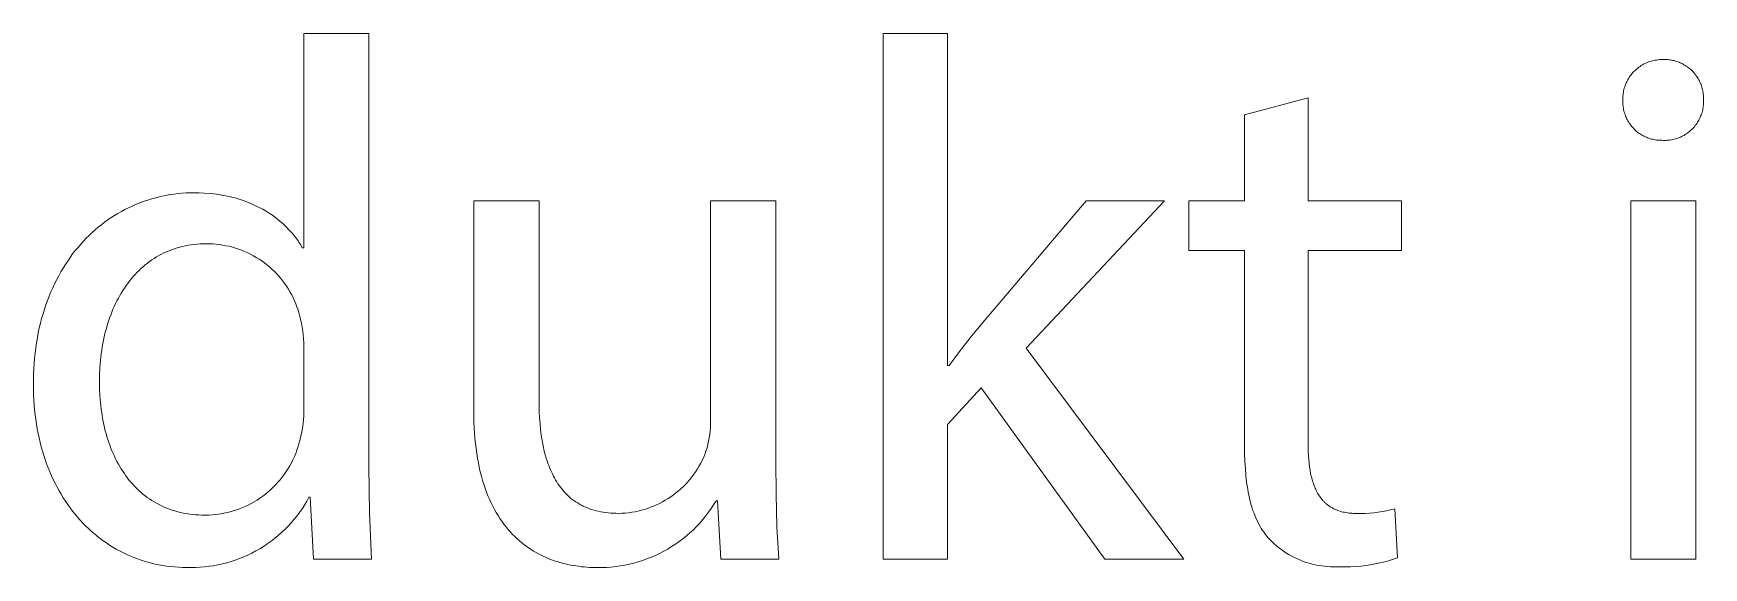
# Model space of a CAD drawing. Header units: millimetres. Extents: x 4001 to 9794, y -321 to 3726.
# Drawn here: x 8028.8 to 8159.6, y -225 to -183.2 of the extents above; entities that cross this region are included whole.
import ezdxf

# ---------------------------------------------------------------- set-up
doc = ezdxf.new("R2010")
doc.units = ezdxf.units.MM
doc.header["$MEASUREMENT"] = 0
doc.layers.add('Domyślny', color=7, linetype='Continuous', true_color=0x000000)

msp = doc.modelspace()

# ---------------------------------------------------------------- linework, layer by layer
at = {"layer": 'Domyślny', "color": 18, "lineweight": 15, "true_color": 0x000000}
for p, q in [((8049.94, -199.94), (8049.94, -183.17)), ((8049.94, -183.17), (8055.03, -183.17)), ((8055.03, -183.17), (8055.03, -217.08)), ((8095.31, -224.34), (8095.31, -183.16)), ((8095.31, -183.16), (8100.37, -183.16)), ((8100.37, -183.16), (8100.37, -209.16)), ((8154.52, -185.8), (8154.61, -185.74)), ((8154.61, -185.74), (8154.7, -185.68)), ((8154.7, -185.68), (8154.79, -185.62)), ((8154.79, -185.62), (8154.88, -185.57)), ((8154.88, -185.57), (8154.98, -185.52)), ((8154.98, -185.52), (8155.07, -185.48)), ((8155.07, -185.48), (8155.17, -185.43)), ((8155.17, -185.43), (8155.27, -185.39)), ((8155.27, -185.39), (8155.37, -185.36)), ((8155.37, -185.36), (8155.48, -185.33)), ((8155.48, -185.33), (8155.58, -185.3)), ((8155.58, -185.3), (8155.69, -185.27)), ((8155.69, -185.27), (8155.79, -185.25)), ((8155.79, -185.25), (8155.9, -185.24)), ((8155.9, -185.24), (8156, -185.22)), ((8156, -185.22), (8156.11, -185.21)), ((8156.11, -185.21), (8156.22, -185.2)), ((8156.22, -185.2), (8156.33, -185.2)), ((8156.33, -185.2), (8156.43, -185.2)), ((8156.43, -185.2), (8156.54, -185.2)), ((8156.54, -185.2), (8156.64, -185.2)), ((8156.64, -185.2), (8156.75, -185.21)), ((8156.75, -185.21), (8156.85, -185.22)), ((8156.85, -185.22), (8156.96, -185.23)), ((8156.96, -185.23), (8157.06, -185.25)), ((8157.06, -185.25), (8157.17, -185.27)), ((8157.17, -185.27), (8157.27, -185.29)), ((8157.27, -185.29), (8157.37, -185.32)), ((8157.37, -185.32), (8157.47, -185.35)), ((8157.47, -185.35), (8157.57, -185.38)), ((8157.57, -185.38), (8157.67, -185.42)), ((8157.67, -185.42), (8157.76, -185.46)), ((8157.76, -185.46), (8157.86, -185.51)), ((8157.86, -185.51), (8157.95, -185.55)), ((8157.95, -185.55), (8158.04, -185.61)), ((8158.04, -185.61), (8158.13, -185.66)), ((8158.13, -185.66), (8158.22, -185.72)), ((8158.22, -185.72), (8158.31, -185.78)), ((8153.47, -187.14), (8153.52, -187.04)), ((8153.52, -187.04), (8153.56, -186.95)), ((8153.56, -186.95), (8153.61, -186.85)), ((8153.61, -186.85), (8153.66, -186.76)), ((8153.66, -186.76), (8153.72, -186.66)), ((8153.72, -186.66), (8153.78, -186.57)), ((8153.78, -186.57), (8153.84, -186.48)), ((8153.84, -186.48), (8153.9, -186.4)), ((8153.9, -186.4), (8153.97, -186.31)), ((8153.97, -186.31), (8154.04, -186.23)), ((8154.04, -186.23), (8154.11, -186.15)), ((8154.11, -186.15), (8154.19, -186.08)), ((8154.19, -186.08), (8154.27, -186)), ((8154.27, -186), (8154.35, -185.93)), ((8154.35, -185.93), (8154.43, -185.87)), ((8154.43, -185.87), (8154.52, -185.8)), ((8158.31, -185.78), (8158.39, -185.84)), ((8158.39, -185.84), (8158.48, -185.9)), ((8158.48, -185.9), (8158.56, -185.97)), ((8158.56, -185.97), (8158.63, -186.04)), ((8158.63, -186.04), (8158.71, -186.12)), ((8158.71, -186.12), (8158.78, -186.19)), ((8158.78, -186.19), (8158.85, -186.27)), ((8158.85, -186.27), (8158.92, -186.35)), ((8158.92, -186.35), (8158.98, -186.44)), ((8158.98, -186.44), (8159.04, -186.52)), ((8159.04, -186.52), (8159.1, -186.61)), ((8159.1, -186.61), (8159.15, -186.7)), ((8159.15, -186.7), (8159.21, -186.79)), ((8159.21, -186.79), (8159.26, -186.88)), ((8159.26, -186.88), (8159.3, -186.98)), ((8159.3, -186.98), (8159.34, -187.07)), ((8159.34, -187.07), (8159.38, -187.17)), ((8123.63, -189.54), (8128.61, -188.21)), ((8128.61, -188.21), (8128.61, -196.28)), ((8153.25, -188.19), (8153.26, -188.08)), ((8153.25, -188.3), (8153.25, -188.19)), ((8153.25, -188.41), (8153.25, -188.3)), ((8153.26, -188.08), (8153.27, -187.98)), ((8153.27, -187.98), (8153.28, -187.87)), ((8153.28, -187.87), (8153.3, -187.76)), ((8153.3, -187.76), (8153.32, -187.66)), ((8153.32, -187.66), (8153.34, -187.55)), ((8153.34, -187.55), (8153.37, -187.45)), ((8153.37, -187.45), (8153.4, -187.35)), ((8153.4, -187.35), (8153.44, -187.24)), ((8153.44, -187.24), (8153.47, -187.14)), ((8159.38, -187.17), (8159.42, -187.27)), ((8159.42, -187.27), (8159.45, -187.37)), ((8159.45, -187.37), (8159.48, -187.47)), ((8159.48, -187.47), (8159.5, -187.57)), ((8159.5, -187.57), (8159.53, -187.67)), ((8159.53, -187.67), (8159.54, -187.78)), ((8159.54, -187.78), (8159.56, -187.88)), ((8159.56, -187.88), (8159.57, -187.99)), ((8159.57, -187.99), (8159.58, -188.09)), ((8159.58, -188.09), (8159.58, -188.2)), ((8159.58, -188.2), (8159.58, -188.3)), ((8159.58, -188.3), (8159.58, -188.41)), ((8123.63, -196.28), (8123.63, -189.54)), ((8153.25, -188.51), (8153.25, -188.41)), ((8153.25, -188.61), (8153.25, -188.51)), ((8153.26, -188.72), (8153.25, -188.61)), ((8153.27, -188.82), (8153.26, -188.72)), ((8153.28, -188.93), (8153.27, -188.82)), ((8153.3, -189.03), (8153.28, -188.93)), ((8153.32, -189.13), (8153.3, -189.03)), ((8153.34, -189.23), (8153.32, -189.13)), ((8153.37, -189.33), (8153.34, -189.23)), ((8153.4, -189.43), (8153.37, -189.33)), ((8153.43, -189.53), (8153.4, -189.43)), ((8153.47, -189.63), (8153.43, -189.53)), ((8153.51, -189.72), (8153.47, -189.63)), ((8159.35, -189.65), (8159.31, -189.75)), ((8159.39, -189.55), (8159.35, -189.65)), ((8159.43, -189.45), (8159.39, -189.55)), ((8159.46, -189.35), (8159.43, -189.45)), ((8159.49, -189.25), (8159.46, -189.35)), ((8159.51, -189.14), (8159.49, -189.25)), ((8159.53, -189.04), (8159.51, -189.14)), ((8159.55, -188.93), (8159.53, -189.04)), ((8159.56, -188.83), (8159.55, -188.93)), ((8159.57, -188.72), (8159.56, -188.83)), ((8159.58, -188.62), (8159.57, -188.72)), ((8159.58, -188.41), (8159.58, -188.51)), ((8159.58, -188.51), (8159.58, -188.62)), ((8153.55, -189.82), (8153.51, -189.72)), ((8153.6, -189.91), (8153.55, -189.82)), ((8153.65, -190), (8153.6, -189.91)), ((8153.7, -190.09), (8153.65, -190)), ((8153.76, -190.18), (8153.7, -190.09)), ((8153.82, -190.27), (8153.76, -190.18)), ((8153.88, -190.35), (8153.82, -190.27)), ((8153.94, -190.43), (8153.88, -190.35)), ((8154.01, -190.51), (8153.94, -190.43)), ((8154.08, -190.59), (8154.01, -190.51)), ((8154.15, -190.66), (8154.08, -190.59)), ((8154.23, -190.73), (8154.15, -190.66)), ((8154.31, -190.8), (8154.23, -190.73)), ((8154.39, -190.87), (8154.31, -190.8)), ((8154.47, -190.93), (8154.39, -190.87)), ((8154.55, -190.99), (8154.47, -190.93)), ((8154.64, -191.05), (8154.55, -190.99)), ((8158.32, -190.96), (8158.23, -191.02)), ((8158.4, -190.9), (8158.32, -190.96)), ((8158.48, -190.83), (8158.4, -190.9)), ((8158.56, -190.76), (8158.48, -190.83)), ((8158.64, -190.69), (8158.56, -190.76)), ((8158.72, -190.62), (8158.64, -190.69)), ((8158.79, -190.54), (8158.72, -190.62)), ((8158.86, -190.46), (8158.79, -190.54)), ((8158.93, -190.38), (8158.86, -190.46)), ((8158.99, -190.29), (8158.93, -190.38)), ((8159.05, -190.21), (8158.99, -190.29)), ((8159.11, -190.12), (8159.05, -190.21)), ((8159.17, -190.03), (8159.11, -190.12)), ((8159.22, -189.94), (8159.17, -190.03)), ((8159.27, -189.84), (8159.22, -189.94)), ((8159.31, -189.75), (8159.27, -189.84)), ((8154.73, -191.11), (8154.64, -191.05)), ((8154.82, -191.16), (8154.73, -191.11)), ((8154.91, -191.21), (8154.82, -191.16)), ((8155.01, -191.25), (8154.91, -191.21)), ((8155.1, -191.29), (8155.01, -191.25)), ((8155.2, -191.33), (8155.1, -191.29)), ((8155.3, -191.37), (8155.2, -191.33)), ((8155.39, -191.4), (8155.3, -191.37)), ((8155.49, -191.43), (8155.39, -191.4)), ((8155.6, -191.45), (8155.49, -191.43)), ((8155.7, -191.47), (8155.6, -191.45)), ((8155.8, -191.49), (8155.7, -191.47)), ((8155.9, -191.51), (8155.8, -191.49)), ((8156.01, -191.52), (8155.9, -191.51)), ((8156.11, -191.53), (8156.01, -191.52)), ((8156.21, -191.53), (8156.11, -191.53)), ((8156.32, -191.53), (8156.21, -191.53)), ((8156.42, -191.54), (8156.32, -191.53)), ((8156.53, -191.54), (8156.42, -191.54)), ((8156.64, -191.54), (8156.53, -191.54)), ((8156.74, -191.53), (8156.64, -191.54)), ((8156.85, -191.52), (8156.74, -191.53)), ((8156.95, -191.51), (8156.85, -191.52)), ((8157.06, -191.49), (8156.95, -191.51)), ((8157.16, -191.47), (8157.06, -191.49)), ((8157.27, -191.45), (8157.16, -191.47)), ((8157.37, -191.42), (8157.27, -191.45)), ((8157.47, -191.39), (8157.37, -191.42)), ((8157.57, -191.36), (8157.47, -191.39)), ((8157.67, -191.32), (8157.57, -191.36)), ((8157.77, -191.28), (8157.67, -191.32)), ((8157.86, -191.23), (8157.77, -191.28)), ((8157.96, -191.19), (8157.86, -191.23)), ((8158.05, -191.14), (8157.96, -191.19)), ((8158.14, -191.08), (8158.05, -191.14)), ((8158.23, -191.02), (8158.14, -191.08)), ((8037.34, -196.33), (8037.64, -196.23)), ((8037.64, -196.23), (8037.93, -196.13)), ((8037.93, -196.13), (8038.23, -196.05)), ((8038.23, -196.05), (8038.53, -195.97)), ((8038.53, -195.97), (8038.84, -195.9)), ((8038.84, -195.9), (8039.14, -195.84)), ((8039.14, -195.84), (8039.45, -195.78)), ((8039.45, -195.78), (8039.77, -195.74)), ((8039.77, -195.74), (8040.08, -195.7)), ((8040.08, -195.7), (8040.39, -195.67)), ((8040.39, -195.67), (8040.71, -195.65)), ((8040.71, -195.65), (8041.03, -195.64)), ((8041.03, -195.64), (8041.35, -195.63)), ((8041.35, -195.63), (8041.75, -195.64)), ((8041.75, -195.64), (8042.14, -195.66)), ((8042.14, -195.66), (8042.52, -195.69)), ((8042.52, -195.69), (8042.89, -195.73)), ((8042.89, -195.73), (8043.26, -195.78)), ((8043.26, -195.78), (8043.62, -195.84)), ((8043.62, -195.84), (8043.96, -195.91)), ((8043.96, -195.91), (8044.3, -195.99)), ((8044.3, -195.99), (8044.64, -196.07)), ((8044.64, -196.07), (8044.96, -196.17)), ((8044.96, -196.17), (8045.27, -196.28)), ((8034.85, -197.58), (8035.11, -197.41)), ((8035.11, -197.41), (8035.38, -197.25)), ((8035.38, -197.25), (8035.65, -197.1)), ((8035.65, -197.1), (8035.92, -196.95)), ((8035.92, -196.95), (8036.2, -196.81)), ((8036.2, -196.81), (8036.48, -196.68)), ((8036.48, -196.68), (8036.76, -196.55)), ((8036.76, -196.55), (8037.05, -196.44)), ((8037.05, -196.44), (8037.34, -196.33)), ((8045.27, -196.28), (8045.58, -196.39)), ((8045.58, -196.39), (8045.88, -196.52)), ((8045.88, -196.52), (8046.16, -196.65)), ((8046.16, -196.65), (8046.44, -196.79)), ((8046.44, -196.79), (8046.72, -196.93)), ((8046.72, -196.93), (8046.98, -197.08)), ((8046.98, -197.08), (8047.23, -197.24)), ((8047.23, -197.24), (8047.48, -197.4)), ((8047.48, -197.4), (8047.71, -197.57)), ((8063.25, -212.7), (8063.25, -196.27)), ((8063.25, -196.27), (8068.36, -196.27)), ((8068.36, -196.27), (8068.36, -211.81)), ((8081.8, -213.49), (8081.8, -196.27)), ((8081.8, -196.27), (8086.92, -196.27)), ((8086.92, -196.27), (8086.92, -216.69)), ((8102.99, -205.96), (8111.21, -196.27)), ((8117.36, -196.27), (8106.52, -207.81)), ((8111.21, -196.27), (8117.36, -196.27)), ((8119.27, -200.15), (8119.27, -196.28)), ((8119.27, -196.28), (8123.63, -196.28)), ((8128.61, -196.28), (8135.92, -196.28)), ((8135.92, -196.28), (8135.92, -200.15)), ((8153.89, -196.28), (8158.98, -196.28)), ((8153.89, -224.34), (8153.89, -196.28)), ((8158.98, -196.28), (8158.98, -224.34)), ((8033.13, -198.97), (8033.36, -198.75)), ((8033.36, -198.75), (8033.6, -198.54)), ((8033.6, -198.54), (8033.84, -198.33)), ((8033.84, -198.33), (8034.08, -198.14)), ((8034.08, -198.14), (8034.33, -197.94)), ((8034.33, -197.94), (8034.59, -197.76)), ((8034.59, -197.76), (8034.85, -197.58)), ((8047.71, -197.57), (8047.94, -197.75)), ((8047.94, -197.75), (8048.16, -197.93)), ((8048.16, -197.93), (8048.36, -198.11)), ((8048.36, -198.11), (8048.56, -198.3)), ((8048.56, -198.3), (8048.75, -198.5)), ((8048.75, -198.5), (8048.93, -198.69)), ((8048.93, -198.69), (8049.02, -198.79)), ((8049.02, -198.79), (8049.11, -198.89)), ((8032.04, -200.17), (8032.25, -199.92)), ((8032.25, -199.92), (8032.46, -199.67)), ((8032.46, -199.67), (8032.68, -199.43)), ((8032.68, -199.43), (8032.9, -199.2)), ((8032.9, -199.2), (8033.13, -198.97)), ((8039.59, -200.1), (8039.38, -200.18)), ((8039.8, -200.02), (8039.59, -200.1)), ((8040.01, -199.96), (8039.8, -200.02)), ((8040.23, -199.89), (8040.01, -199.96)), ((8040.44, -199.84), (8040.23, -199.89)), ((8040.67, -199.79), (8040.44, -199.84)), ((8040.89, -199.75), (8040.67, -199.79)), ((8041.12, -199.71), (8040.89, -199.75)), ((8041.36, -199.68), (8041.12, -199.71)), ((8041.59, -199.66), (8041.36, -199.68)), ((8041.83, -199.64), (8041.59, -199.66)), ((8042.07, -199.63), (8041.83, -199.64)), ((8042.32, -199.63), (8042.07, -199.63)), ((8042.57, -199.63), (8042.32, -199.63)), ((8042.83, -199.64), (8042.57, -199.63)), ((8043.08, -199.66), (8042.83, -199.64)), ((8043.34, -199.69), (8043.08, -199.66)), ((8043.59, -199.73), (8043.34, -199.69)), ((8043.84, -199.78), (8043.59, -199.73)), ((8044.09, -199.83), (8043.84, -199.78)), ((8044.34, -199.89), (8044.09, -199.83)), ((8044.58, -199.97), (8044.34, -199.89)), ((8044.83, -200.05), (8044.58, -199.97)), ((8045.07, -200.13), (8044.83, -200.05)), ((8045.3, -200.23), (8045.07, -200.13)), ((8049.11, -198.89), (8049.19, -198.99)), ((8049.19, -198.99), (8049.27, -199.1)), ((8049.27, -199.1), (8049.35, -199.2)), ((8049.35, -199.2), (8049.42, -199.3)), ((8049.42, -199.3), (8049.49, -199.41)), ((8049.49, -199.41), (8049.56, -199.51)), ((8049.56, -199.51), (8049.63, -199.62)), ((8049.63, -199.62), (8049.7, -199.72)), ((8049.7, -199.72), (8049.76, -199.83)), ((8049.76, -199.83), (8049.82, -199.94)), ((8049.82, -199.94), (8049.94, -199.94)), ((8123.63, -200.15), (8119.27, -200.15)), ((8123.63, -215.47), (8123.63, -200.15)), ((8135.92, -200.15), (8128.61, -200.15)), ((8128.61, -200.15), (8128.61, -215.3)), ((8031.08, -201.54), (8031.26, -201.26)), ((8031.26, -201.26), (8031.45, -200.98)), ((8031.45, -200.98), (8031.64, -200.7)), ((8031.64, -200.7), (8031.83, -200.43)), ((8031.83, -200.43), (8032.04, -200.17)), ((8037.35, -201.43), (8037.18, -201.57)), ((8037.52, -201.28), (8037.35, -201.43)), ((8037.69, -201.15), (8037.52, -201.28)), ((8037.86, -201.02), (8037.69, -201.15)), ((8038.04, -200.89), (8037.86, -201.02)), ((8038.22, -200.78), (8038.04, -200.89)), ((8038.4, -200.66), (8038.22, -200.78)), ((8038.59, -200.55), (8038.4, -200.66)), ((8038.78, -200.45), (8038.59, -200.55)), ((8038.98, -200.35), (8038.78, -200.45)), ((8039.18, -200.26), (8038.98, -200.35)), ((8039.38, -200.18), (8039.18, -200.26)), ((8045.54, -200.33), (8045.3, -200.23)), ((8045.77, -200.45), (8045.54, -200.33)), ((8045.99, -200.57), (8045.77, -200.45)), ((8046.21, -200.7), (8045.99, -200.57)), ((8046.43, -200.83), (8046.21, -200.7)), ((8046.64, -200.97), (8046.43, -200.83)), ((8046.85, -201.12), (8046.64, -200.97)), ((8047.05, -201.28), (8046.85, -201.12)), ((8047.25, -201.44), (8047.05, -201.28)), ((8047.44, -201.61), (8047.25, -201.44)), ((8030.27, -203.08), (8030.42, -202.76)), ((8030.42, -202.76), (8030.58, -202.44)), ((8030.58, -202.44), (8030.74, -202.14)), ((8030.74, -202.14), (8030.91, -201.84)), ((8030.91, -201.84), (8031.08, -201.54)), ((8036.15, -202.73), (8036.01, -202.91)), ((8036.28, -202.55), (8036.15, -202.73)), ((8036.42, -202.37), (8036.28, -202.55)), ((8036.57, -202.2), (8036.42, -202.37)), ((8036.72, -202.04), (8036.57, -202.2)), ((8036.87, -201.88), (8036.72, -202.04)), ((8037.03, -201.72), (8036.87, -201.88)), ((8037.18, -201.57), (8037.03, -201.72)), ((8047.63, -201.79), (8047.44, -201.61)), ((8047.8, -201.97), (8047.63, -201.79)), ((8047.98, -202.16), (8047.8, -201.97)), ((8048.14, -202.36), (8047.98, -202.16)), ((8048.3, -202.56), (8048.14, -202.36)), ((8048.45, -202.76), (8048.3, -202.56)), ((8048.6, -202.97), (8048.45, -202.76)), ((8029.73, -204.41), (8029.86, -204.07)), ((8029.86, -204.07), (8029.99, -203.73)), ((8029.99, -203.73), (8030.13, -203.4)), ((8030.13, -203.4), (8030.27, -203.08)), ((8035.41, -203.9), (8035.3, -204.11)), ((8035.52, -203.69), (8035.41, -203.9)), ((8035.64, -203.49), (8035.52, -203.69)), ((8035.76, -203.29), (8035.64, -203.49)), ((8035.88, -203.1), (8035.76, -203.29)), ((8036.01, -202.91), (8035.88, -203.1)), ((8048.74, -203.19), (8048.6, -202.97)), ((8048.87, -203.41), (8048.74, -203.19)), ((8048.99, -203.63), (8048.87, -203.41)), ((8049.11, -203.86), (8048.99, -203.63)), ((8049.21, -204.09), (8049.11, -203.86)), ((8029.4, -205.48), (8029.51, -205.12)), ((8029.51, -205.12), (8029.62, -204.76)), ((8029.62, -204.76), (8029.73, -204.41)), ((8034.81, -205.22), (8034.73, -205.45)), ((8034.9, -204.99), (8034.81, -205.22)), ((8034.99, -204.76), (8034.9, -204.99)), ((8035.09, -204.54), (8034.99, -204.76)), ((8035.19, -204.32), (8035.09, -204.54)), ((8035.3, -204.11), (8035.19, -204.32)), ((8049.31, -204.33), (8049.21, -204.09)), ((8049.4, -204.57), (8049.31, -204.33)), ((8049.49, -204.81), (8049.4, -204.57)), ((8049.56, -205.05), (8049.49, -204.81)), ((8049.63, -205.3), (8049.56, -205.05)), ((8049.69, -205.55), (8049.63, -205.3)), ((8029.07, -206.99), (8029.14, -206.6)), ((8029.14, -206.6), (8029.22, -206.22)), ((8029.22, -206.22), (8029.31, -205.85)), ((8029.31, -205.85), (8029.4, -205.48)), ((8034.36, -206.67), (8034.3, -206.92)), ((8034.43, -206.42), (8034.36, -206.67)), ((8034.5, -206.17), (8034.43, -206.42)), ((8034.57, -205.93), (8034.5, -206.17)), ((8034.65, -205.69), (8034.57, -205.93)), ((8034.73, -205.45), (8034.65, -205.69)), ((8049.75, -205.85), (8049.69, -205.55)), ((8049.81, -206.15), (8049.75, -205.85)), ((8049.86, -206.46), (8049.81, -206.15)), ((8049.89, -206.77), (8049.86, -206.46)), ((8102.12, -207), (8102.99, -205.96)), ((8028.89, -208.17), (8028.94, -207.77)), ((8028.94, -207.77), (8029, -207.38)), ((8029, -207.38), (8029.07, -206.99)), ((8034.11, -207.97), (8034.07, -208.24)), ((8034.15, -207.7), (8034.11, -207.97)), ((8034.2, -207.44), (8034.15, -207.7)), ((8034.25, -207.18), (8034.2, -207.44)), ((8034.3, -206.92), (8034.25, -207.18)), ((8049.92, -207.07), (8049.89, -206.77)), ((8049.93, -207.38), (8049.92, -207.07)), ((8049.94, -207.69), (8049.93, -207.38)), ((8049.94, -212.57), (8049.94, -207.69)), ((8101.29, -208.07), (8102.12, -207)), ((8106.52, -207.81), (8118.87, -224.34)), ((8028.79, -209.41), (8028.81, -208.99)), ((8028.81, -208.99), (8028.85, -208.58)), ((8028.85, -208.58), (8028.89, -208.17)), ((8034.01, -208.78), (8033.96, -209.34)), ((8034.07, -208.24), (8034.01, -208.78)), ((8100.37, -209.16), (8100.48, -209.16)), ((8100.48, -209.16), (8101.29, -208.07)), ((8028.76, -210.26), (8028.77, -209.84)), ((8028.76, -210.7), (8028.76, -210.26)), ((8028.77, -209.84), (8028.79, -209.41)), ((8033.94, -209.91), (8033.93, -210.49)), ((8033.93, -210.49), (8033.93, -211.02)), ((8033.96, -209.34), (8033.94, -209.91)), ((8028.76, -211.1), (8028.76, -210.7)), ((8028.77, -211.49), (8028.76, -211.1)), ((8028.79, -211.88), (8028.77, -211.49)), ((8028.82, -212.27), (8028.79, -211.88)), ((8033.93, -211.02), (8033.96, -211.54)), ((8033.96, -211.54), (8034, -212.05)), ((8068.36, -211.81), (8068.36, -212.31)), ((8102.99, -210.9), (8100.37, -213.79)), ((8112.67, -224.34), (8102.99, -210.9)), ((8028.85, -212.65), (8028.82, -212.27)), ((8028.89, -213.03), (8028.85, -212.65)), ((8028.94, -213.4), (8028.89, -213.03)), ((8034, -212.05), (8034.06, -212.56)), ((8034.06, -212.56), (8034.13, -213.06)), ((8034.13, -213.06), (8034.17, -213.31)), ((8049.91, -213.4), (8049.93, -213.12)), ((8049.93, -213.12), (8049.94, -212.85)), ((8049.94, -212.85), (8049.94, -212.57)), ((8063.26, -213.6), (8063.25, -212.7)), ((8068.36, -212.31), (8068.38, -212.79)), ((8068.38, -212.79), (8068.4, -213.26)), ((8028.99, -213.77), (8028.94, -213.4)), ((8029.06, -214.13), (8028.99, -213.77)), ((8029.13, -214.49), (8029.06, -214.13)), ((8029.2, -214.84), (8029.13, -214.49)), ((8034.17, -213.31), (8034.22, -213.55)), ((8034.22, -213.55), (8034.27, -213.79)), ((8034.27, -213.79), (8034.32, -214.03)), ((8034.32, -214.03), (8034.38, -214.27)), ((8034.38, -214.27), (8034.45, -214.5)), ((8034.45, -214.5), (8034.51, -214.74)), ((8049.69, -214.77), (8049.75, -214.5)), ((8049.75, -214.5), (8049.8, -214.23)), ((8049.8, -214.23), (8049.85, -213.95)), ((8049.85, -213.95), (8049.88, -213.68)), ((8049.88, -213.68), (8049.91, -213.4)), ((8063.28, -214.04), (8063.26, -213.6)), ((8063.31, -214.46), (8063.28, -214.04)), ((8063.34, -214.87), (8063.31, -214.46)), ((8068.4, -213.26), (8068.44, -213.73)), ((8068.44, -213.73), (8068.48, -214.18)), ((8068.48, -214.18), (8068.54, -214.62)), ((8081.73, -214.56), (8081.76, -214.29)), ((8081.76, -214.29), (8081.79, -214.03)), ((8081.79, -214.03), (8081.8, -213.76)), ((8081.8, -213.76), (8081.8, -213.49)), ((8100.37, -213.79), (8100.37, -224.34)), ((8029.28, -215.19), (8029.2, -214.84)), ((8029.37, -215.53), (8029.28, -215.19)), ((8029.47, -215.87), (8029.37, -215.53)), ((8034.51, -214.74), (8034.58, -214.96)), ((8034.58, -214.96), (8034.66, -215.19)), ((8034.66, -215.19), (8034.74, -215.41)), ((8034.74, -215.41), (8034.82, -215.63)), ((8034.82, -215.63), (8034.91, -215.85)), ((8034.91, -215.85), (8035, -216.06)), ((8049.3, -216.05), (8049.4, -215.8)), ((8049.4, -215.8), (8049.48, -215.55)), ((8049.48, -215.55), (8049.56, -215.29)), ((8049.56, -215.29), (8049.63, -215.03)), ((8049.63, -215.03), (8049.69, -214.77)), ((8063.38, -215.28), (8063.34, -214.87)), ((8063.43, -215.67), (8063.38, -215.28)), ((8063.48, -216.05), (8063.43, -215.67)), ((8068.54, -214.62), (8068.61, -215.04)), ((8068.61, -215.04), (8068.68, -215.46)), ((8068.68, -215.46), (8068.77, -215.86)), ((8068.77, -215.86), (8068.82, -216.05)), ((8081.36, -216.12), (8081.44, -215.86)), ((8081.44, -215.86), (8081.52, -215.61)), ((8081.52, -215.61), (8081.59, -215.35)), ((8081.59, -215.35), (8081.64, -215.09)), ((8081.64, -215.09), (8081.69, -214.82)), ((8081.69, -214.82), (8081.73, -214.56)), ((8123.63, -216.08), (8123.63, -215.47)), ((8128.61, -215.3), (8128.61, -215.62)), ((8128.61, -215.62), (8128.62, -215.93)), ((8029.57, -216.21), (8029.47, -215.87)), ((8029.68, -216.53), (8029.57, -216.21)), ((8029.79, -216.86), (8029.68, -216.53)), ((8029.92, -217.18), (8029.79, -216.86)), ((8035, -216.06), (8035.1, -216.27)), ((8035.1, -216.27), (8035.2, -216.47)), ((8035.2, -216.47), (8035.3, -216.68)), ((8035.3, -216.68), (8035.41, -216.88)), ((8035.41, -216.88), (8035.52, -217.07)), ((8035.52, -217.07), (8035.63, -217.26)), ((8048.7, -217.24), (8048.84, -217.01)), ((8048.84, -217.01), (8048.97, -216.78)), ((8048.97, -216.78), (8049.09, -216.54)), ((8049.09, -216.54), (8049.2, -216.3)), ((8049.2, -216.3), (8049.3, -216.05)), ((8055.03, -217.08), (8055.08, -220.71)), ((8063.54, -216.43), (8063.48, -216.05)), ((8063.61, -216.79), (8063.54, -216.43)), ((8063.68, -217.14), (8063.61, -216.79)), ((8063.76, -217.49), (8063.68, -217.14)), ((8068.82, -216.05), (8068.88, -216.24)), ((8068.88, -216.24), (8068.93, -216.43)), ((8068.93, -216.43), (8068.99, -216.62)), ((8068.99, -216.62), (8069.05, -216.8)), ((8069.05, -216.8), (8069.12, -216.98)), ((8069.12, -216.98), (8069.18, -217.15)), ((8069.18, -217.15), (8069.25, -217.33)), ((8080.78, -217.25), (8080.91, -217.03)), ((8080.91, -217.03), (8081.04, -216.81)), ((8081.04, -216.81), (8081.15, -216.58)), ((8081.15, -216.58), (8081.26, -216.35)), ((8081.26, -216.35), (8081.36, -216.12)), ((8086.92, -216.69), (8086.93, -219.24)), ((8123.65, -216.67), (8123.63, -216.08)), ((8123.69, -217.24), (8123.65, -216.67)), ((8128.62, -215.93), (8128.63, -216.23)), ((8128.63, -216.23), (8128.65, -216.53)), ((8128.65, -216.53), (8128.68, -216.81)), ((8128.68, -216.81), (8128.71, -217.09)), ((8128.71, -217.09), (8128.76, -217.36)), ((8030.04, -217.49), (8029.92, -217.18)), ((8030.18, -217.8), (8030.04, -217.49)), ((8030.31, -218.1), (8030.18, -217.8)), ((8030.46, -218.39), (8030.31, -218.1)), ((8030.61, -218.69), (8030.46, -218.39)), ((8035.63, -217.26), (8035.75, -217.45)), ((8035.75, -217.45), (8035.88, -217.63)), ((8035.88, -217.63), (8036, -217.81)), ((8036, -217.81), (8036.14, -217.99)), ((8036.14, -217.99), (8036.27, -218.16)), ((8036.27, -218.16), (8036.41, -218.32)), ((8036.41, -218.32), (8036.56, -218.49)), ((8047.72, -218.51), (8047.9, -218.31)), ((8047.9, -218.31), (8048.08, -218.11)), ((8048.08, -218.11), (8048.25, -217.9)), ((8048.25, -217.9), (8048.41, -217.69)), ((8048.41, -217.69), (8048.56, -217.47)), ((8048.56, -217.47), (8048.7, -217.24)), ((8063.85, -217.82), (8063.76, -217.49)), ((8063.94, -218.15), (8063.85, -217.82)), ((8064.04, -218.46), (8063.94, -218.15)), ((8064.14, -218.77), (8064.04, -218.46)), ((8069.25, -217.33), (8069.33, -217.49)), ((8069.33, -217.49), (8069.41, -217.66)), ((8069.41, -217.66), (8069.49, -217.82)), ((8069.49, -217.82), (8069.57, -217.97)), ((8069.57, -217.97), (8069.66, -218.13)), ((8069.66, -218.13), (8069.75, -218.28)), ((8069.75, -218.28), (8069.84, -218.42)), ((8069.84, -218.42), (8069.94, -218.56)), ((8079.67, -218.64), (8079.85, -218.46)), ((8079.85, -218.46), (8080.02, -218.27)), ((8080.02, -218.27), (8080.18, -218.08)), ((8080.18, -218.08), (8080.34, -217.88)), ((8080.34, -217.88), (8080.5, -217.67)), ((8080.5, -217.67), (8080.64, -217.46)), ((8080.64, -217.46), (8080.78, -217.25)), ((8123.73, -217.79), (8123.69, -217.24)), ((8123.79, -218.32), (8123.73, -217.79)), ((8123.83, -218.58), (8123.79, -218.32)), ((8128.76, -217.36), (8128.8, -217.61)), ((8128.8, -217.61), (8128.83, -217.74)), ((8128.83, -217.74), (8128.86, -217.86)), ((8128.86, -217.86), (8128.89, -217.98)), ((8128.89, -217.98), (8128.92, -218.1)), ((8128.92, -218.1), (8128.95, -218.22)), ((8128.95, -218.22), (8128.99, -218.33)), ((8128.99, -218.33), (8129.03, -218.44)), ((8129.03, -218.44), (8129.07, -218.55)), ((8030.77, -218.97), (8030.61, -218.69)), ((8030.93, -219.25), (8030.77, -218.97)), ((8031.1, -219.52), (8030.93, -219.25)), ((8031.27, -219.79), (8031.1, -219.52)), ((8036.56, -218.49), (8036.7, -218.64)), ((8036.7, -218.64), (8036.86, -218.8)), ((8036.86, -218.8), (8037.01, -218.95)), ((8037.01, -218.95), (8037.17, -219.09)), ((8037.17, -219.09), (8037.34, -219.23)), ((8037.34, -219.23), (8037.5, -219.36)), ((8037.5, -219.36), (8037.68, -219.49)), ((8037.68, -219.49), (8037.85, -219.61)), ((8037.85, -219.61), (8038.03, -219.73)), ((8038.03, -219.73), (8038.22, -219.85)), ((8046.05, -219.83), (8046.28, -219.7)), ((8046.28, -219.7), (8046.5, -219.55)), ((8046.5, -219.55), (8046.72, -219.39)), ((8046.72, -219.39), (8046.93, -219.23)), ((8046.93, -219.23), (8047.14, -219.06)), ((8047.14, -219.06), (8047.34, -218.89)), ((8047.34, -218.89), (8047.53, -218.7)), ((8047.53, -218.7), (8047.72, -218.51)), ((8050.17, -219.78), (8049.99, -220.09)), ((8050.34, -219.48), (8050.17, -219.78)), ((8050.44, -219.48), (8050.34, -219.48)), ((8050.69, -224.34), (8050.44, -219.48)), ((8064.25, -219.07), (8064.14, -218.77)), ((8064.36, -219.36), (8064.25, -219.07)), ((8064.48, -219.64), (8064.36, -219.36)), ((8064.61, -219.91), (8064.48, -219.64)), ((8069.94, -218.56), (8070.04, -218.7)), ((8070.04, -218.7), (8070.14, -218.83)), ((8070.14, -218.83), (8070.25, -218.96)), ((8070.25, -218.96), (8070.36, -219.09)), ((8070.36, -219.09), (8070.48, -219.21)), ((8070.48, -219.21), (8070.6, -219.32)), ((8070.6, -219.32), (8070.72, -219.44)), ((8070.72, -219.44), (8070.84, -219.54)), ((8070.84, -219.54), (8070.97, -219.65)), ((8070.97, -219.65), (8071.11, -219.75)), ((8071.11, -219.75), (8071.24, -219.84)), ((8078.03, -219.85), (8078.25, -219.72)), ((8078.25, -219.72), (8078.47, -219.59)), ((8078.47, -219.59), (8078.68, -219.45)), ((8078.68, -219.45), (8078.89, -219.3)), ((8078.89, -219.3), (8079.09, -219.14)), ((8079.09, -219.14), (8079.29, -218.98)), ((8079.29, -218.98), (8079.48, -218.81)), ((8079.48, -218.81), (8079.67, -218.64)), ((8082.23, -219.76), (8082.04, -220.07)), ((8082.34, -219.76), (8082.23, -219.76)), ((8082.61, -224.33), (8082.34, -219.76)), ((8086.93, -219.24), (8087, -221.79)), ((8123.87, -218.84), (8123.83, -218.58)), ((8123.91, -219.08), (8123.87, -218.84)), ((8123.96, -219.33), (8123.91, -219.08)), ((8124.01, -219.56), (8123.96, -219.33)), ((8124.07, -219.8), (8124.01, -219.56)), ((8129.07, -218.55), (8129.11, -218.66)), ((8129.11, -218.66), (8129.15, -218.76)), ((8129.15, -218.76), (8129.2, -218.86)), ((8129.2, -218.86), (8129.24, -218.96)), ((8129.24, -218.96), (8129.29, -219.05)), ((8129.29, -219.05), (8129.34, -219.15)), ((8129.34, -219.15), (8129.4, -219.24)), ((8129.4, -219.24), (8129.45, -219.33)), ((8129.45, -219.33), (8129.51, -219.41)), ((8129.51, -219.41), (8129.57, -219.5)), ((8129.57, -219.5), (8129.63, -219.58)), ((8129.63, -219.58), (8129.69, -219.66)), ((8129.69, -219.66), (8129.76, -219.73)), ((8129.76, -219.73), (8129.83, -219.8)), ((8031.45, -220.05), (8031.27, -219.79)), ((8031.63, -220.31), (8031.45, -220.05)), ((8031.82, -220.56), (8031.63, -220.31)), ((8032.02, -220.8), (8031.82, -220.56)), ((8032.22, -221.04), (8032.02, -220.8)), ((8032.42, -221.27), (8032.22, -221.04)), ((8038.22, -219.85), (8038.41, -219.95)), ((8038.41, -219.95), (8038.6, -220.06)), ((8038.6, -220.06), (8038.79, -220.15)), ((8038.79, -220.15), (8038.99, -220.25)), ((8038.99, -220.25), (8039.2, -220.33)), ((8039.2, -220.33), (8039.41, -220.41)), ((8039.41, -220.41), (8039.62, -220.48)), ((8039.62, -220.48), (8039.84, -220.55)), ((8039.84, -220.55), (8040.06, -220.61)), ((8040.06, -220.61), (8040.28, -220.67)), ((8040.28, -220.67), (8040.51, -220.72)), ((8040.51, -220.72), (8040.74, -220.76)), ((8040.74, -220.76), (8040.98, -220.8)), ((8040.98, -220.8), (8041.22, -220.83)), ((8041.22, -220.83), (8041.46, -220.85)), ((8041.46, -220.85), (8041.71, -220.87)), ((8041.71, -220.87), (8041.96, -220.88)), ((8041.96, -220.88), (8042.22, -220.88)), ((8042.22, -220.88), (8042.49, -220.88)), ((8042.49, -220.88), (8042.76, -220.86)), ((8042.76, -220.86), (8043.02, -220.84)), ((8043.02, -220.84), (8043.29, -220.8)), ((8043.29, -220.8), (8043.55, -220.76)), ((8043.55, -220.76), (8043.81, -220.71)), ((8043.81, -220.71), (8044.07, -220.65)), ((8044.07, -220.65), (8044.33, -220.57)), ((8044.33, -220.57), (8044.59, -220.49)), ((8044.59, -220.49), (8044.84, -220.41)), ((8044.84, -220.41), (8045.09, -220.31)), ((8045.09, -220.31), (8045.34, -220.2)), ((8045.34, -220.2), (8045.58, -220.09)), ((8045.58, -220.09), (8045.81, -219.97)), ((8045.81, -219.97), (8046.05, -219.83)), ((8049.38, -220.95), (8049.16, -221.23)), ((8049.59, -220.67), (8049.38, -220.95)), ((8049.8, -220.38), (8049.59, -220.67)), ((8049.99, -220.09), (8049.8, -220.38)), ((8055.08, -220.71), (8055.24, -224.34)), ((8064.74, -220.17), (8064.61, -219.91)), ((8064.87, -220.43), (8064.74, -220.17)), ((8065.01, -220.67), (8064.87, -220.43)), ((8065.15, -220.91), (8065.01, -220.67)), ((8065.3, -221.14), (8065.15, -220.91)), ((8071.24, -219.84), (8071.39, -219.93)), ((8071.39, -219.93), (8071.53, -220.02)), ((8071.53, -220.02), (8071.68, -220.1)), ((8071.68, -220.1), (8071.83, -220.18)), ((8071.83, -220.18), (8071.99, -220.25)), ((8071.99, -220.25), (8072.15, -220.31)), ((8072.15, -220.31), (8072.31, -220.38)), ((8072.31, -220.38), (8072.48, -220.44)), ((8072.48, -220.44), (8072.65, -220.49)), ((8072.65, -220.49), (8072.83, -220.54)), ((8072.83, -220.54), (8073.01, -220.58)), ((8073.01, -220.58), (8073.2, -220.62)), ((8073.2, -220.62), (8073.38, -220.65)), ((8073.38, -220.65), (8073.58, -220.68)), ((8073.58, -220.68), (8073.78, -220.7)), ((8073.78, -220.7), (8073.98, -220.72)), ((8073.98, -220.72), (8074.18, -220.73)), ((8074.18, -220.73), (8074.39, -220.74)), ((8074.39, -220.74), (8074.61, -220.75)), ((8074.61, -220.75), (8074.86, -220.74)), ((8074.86, -220.74), (8075.12, -220.72)), ((8075.12, -220.72), (8075.37, -220.69)), ((8075.37, -220.69), (8075.62, -220.66)), ((8075.62, -220.66), (8075.88, -220.61)), ((8075.88, -220.61), (8076.13, -220.56)), ((8076.13, -220.56), (8076.37, -220.5)), ((8076.37, -220.5), (8076.62, -220.43)), ((8076.62, -220.43), (8076.86, -220.36)), ((8076.86, -220.36), (8077.1, -220.27)), ((8077.1, -220.27), (8077.34, -220.18)), ((8077.34, -220.18), (8077.57, -220.07)), ((8077.57, -220.07), (8077.8, -219.96)), ((8077.8, -219.96), (8078.03, -219.85)), ((8081.41, -220.95), (8081.19, -221.23)), ((8081.63, -220.66), (8081.41, -220.95)), ((8081.84, -220.37), (8081.63, -220.66)), ((8082.04, -220.07), (8081.84, -220.37)), ((8124.13, -220.03), (8124.07, -219.8)), ((8124.19, -220.25), (8124.13, -220.03)), ((8124.26, -220.46), (8124.19, -220.25)), ((8124.34, -220.68), (8124.26, -220.46)), ((8124.42, -220.88), (8124.34, -220.68)), ((8124.5, -221.08), (8124.42, -220.88)), ((8124.59, -221.28), (8124.5, -221.08)), ((8129.83, -219.8), (8129.9, -219.88)), ((8129.9, -219.88), (8129.97, -219.94)), ((8129.97, -219.94), (8130.01, -219.98)), ((8130.01, -219.98), (8130.04, -220.01)), ((8130.04, -220.01), (8130.08, -220.04)), ((8130.08, -220.04), (8130.12, -220.07)), ((8130.12, -220.07), (8130.16, -220.1)), ((8130.16, -220.1), (8130.2, -220.13)), ((8130.2, -220.13), (8130.24, -220.16)), ((8130.24, -220.16), (8130.28, -220.19)), ((8130.28, -220.19), (8130.32, -220.22)), ((8130.32, -220.22), (8130.37, -220.24)), ((8130.37, -220.24), (8130.41, -220.27)), ((8130.41, -220.27), (8130.45, -220.29)), ((8130.45, -220.29), (8130.54, -220.34)), ((8130.54, -220.34), (8130.63, -220.39)), ((8130.63, -220.39), (8130.72, -220.43)), ((8130.72, -220.43), (8130.82, -220.47)), ((8130.82, -220.47), (8130.92, -220.51)), ((8130.92, -220.51), (8131.02, -220.55)), ((8131.02, -220.55), (8131.12, -220.58)), ((8131.12, -220.58), (8131.23, -220.61)), ((8131.23, -220.61), (8131.34, -220.64)), ((8131.34, -220.64), (8131.45, -220.66)), ((8131.45, -220.66), (8131.56, -220.68)), ((8131.56, -220.68), (8131.68, -220.7)), ((8131.68, -220.7), (8131.79, -220.72)), ((8131.79, -220.72), (8131.91, -220.73)), ((8131.91, -220.73), (8132.04, -220.74)), ((8132.04, -220.74), (8132.16, -220.75)), ((8132.16, -220.75), (8132.29, -220.75)), ((8132.29, -220.75), (8132.42, -220.75)), ((8132.42, -220.75), (8132.76, -220.76)), ((8132.76, -220.76), (8133.09, -220.75)), ((8133.09, -220.75), (8133.42, -220.73)), ((8133.42, -220.73), (8133.76, -220.7)), ((8133.76, -220.7), (8134.09, -220.66)), ((8134.09, -220.66), (8134.42, -220.6)), ((8134.42, -220.6), (8134.75, -220.54)), ((8134.75, -220.54), (8135.07, -220.47)), ((8135.07, -220.47), (8135.4, -220.39)), ((8135.4, -220.39), (8135.61, -224.23)), ((8032.63, -221.5), (8032.42, -221.27)), ((8032.84, -221.72), (8032.63, -221.5)), ((8033.06, -221.93), (8032.84, -221.72)), ((8033.29, -222.13), (8033.06, -221.93)), ((8033.51, -222.33), (8033.29, -222.13)), ((8033.75, -222.52), (8033.51, -222.33)), ((8048.19, -222.25), (8047.92, -222.48)), ((8048.44, -222.01), (8048.19, -222.25)), ((8048.69, -221.76), (8048.44, -222.01)), ((8048.93, -221.5), (8048.69, -221.76)), ((8049.16, -221.23), (8048.93, -221.5)), ((8065.45, -221.36), (8065.3, -221.14)), ((8065.61, -221.58), (8065.45, -221.36)), ((8065.77, -221.78), (8065.61, -221.58)), ((8065.93, -221.98), (8065.77, -221.78)), ((8066.1, -222.17), (8065.93, -221.98)), ((8066.27, -222.36), (8066.1, -222.17)), ((8066.44, -222.53), (8066.27, -222.36)), ((8080.18, -222.26), (8079.91, -222.5)), ((8080.45, -222.02), (8080.18, -222.26)), ((8080.7, -221.76), (8080.45, -222.02)), ((8080.95, -221.5), (8080.7, -221.76)), ((8081.19, -221.23), (8080.95, -221.5)), ((8087, -221.79), (8087.15, -224.33)), ((8124.68, -221.47), (8124.59, -221.28)), ((8124.78, -221.65), (8124.68, -221.47)), ((8124.88, -221.83), (8124.78, -221.65)), ((8124.93, -221.92), (8124.88, -221.83)), ((8124.98, -222), (8124.93, -221.92)), ((8125.04, -222.09), (8124.98, -222)), ((8125.1, -222.17), (8125.04, -222.09)), ((8125.15, -222.25), (8125.1, -222.17)), ((8125.21, -222.33), (8125.15, -222.25)), ((8125.27, -222.41), (8125.21, -222.33)), ((8033.98, -222.71), (8033.75, -222.52)), ((8034.22, -222.89), (8033.98, -222.71)), ((8034.47, -223.06), (8034.22, -222.89)), ((8034.72, -223.23), (8034.47, -223.06)), ((8034.97, -223.38), (8034.72, -223.23)), ((8035.23, -223.54), (8034.97, -223.38)), ((8035.49, -223.68), (8035.23, -223.54)), ((8035.76, -223.82), (8035.49, -223.68)), ((8046.18, -223.69), (8045.87, -223.85)), ((8046.49, -223.51), (8046.18, -223.69)), ((8046.79, -223.33), (8046.49, -223.51)), ((8047.08, -223.13), (8046.79, -223.33)), ((8047.37, -222.92), (8047.08, -223.13)), ((8047.65, -222.71), (8047.37, -222.92)), ((8047.92, -222.48), (8047.65, -222.71)), ((8066.62, -222.7), (8066.44, -222.53)), ((8066.8, -222.87), (8066.62, -222.7)), ((8066.98, -223.02), (8066.8, -222.87)), ((8067.17, -223.17), (8066.98, -223.02)), ((8067.35, -223.31), (8067.17, -223.17)), ((8067.54, -223.45), (8067.35, -223.31)), ((8067.74, -223.57), (8067.54, -223.45)), ((8067.93, -223.7), (8067.74, -223.57)), ((8068.13, -223.81), (8067.93, -223.7)), ((8078.44, -223.54), (8078.13, -223.71)), ((8078.75, -223.35), (8078.44, -223.54)), ((8079.05, -223.15), (8078.75, -223.35)), ((8079.34, -222.95), (8079.05, -223.15)), ((8079.63, -222.73), (8079.34, -222.95)), ((8079.91, -222.5), (8079.63, -222.73)), ((8125.34, -222.49), (8125.27, -222.41)), ((8125.4, -222.56), (8125.34, -222.49)), ((8125.46, -222.64), (8125.4, -222.56)), ((8125.53, -222.71), (8125.46, -222.64)), ((8125.6, -222.78), (8125.53, -222.71)), ((8125.77, -222.95), (8125.6, -222.78)), ((8125.95, -223.12), (8125.77, -222.95)), ((8126.13, -223.28), (8125.95, -223.12)), ((8126.32, -223.43), (8126.13, -223.28)), ((8126.51, -223.58), (8126.32, -223.43)), ((8126.71, -223.72), (8126.51, -223.58)), ((8036.02, -223.94), (8035.76, -223.82)), ((8036.3, -224.07), (8036.02, -223.94)), ((8036.57, -224.18), (8036.3, -224.07)), ((8036.85, -224.29), (8036.57, -224.18)), ((8037.13, -224.39), (8036.85, -224.29)), ((8037.42, -224.48), (8037.13, -224.39)), ((8037.71, -224.57), (8037.42, -224.48)), ((8038, -224.64), (8037.71, -224.57)), ((8038.3, -224.71), (8038, -224.64)), ((8038.59, -224.77), (8038.3, -224.71)), ((8038.89, -224.82), (8038.59, -224.77)), ((8039.2, -224.87), (8038.89, -224.82)), ((8039.5, -224.91), (8039.2, -224.87)), ((8039.81, -224.94), (8039.5, -224.91)), ((8040.12, -224.96), (8039.81, -224.94)), ((8040.44, -224.97), (8040.12, -224.96)), ((8040.75, -224.97), (8040.44, -224.97)), ((8041.11, -224.98), (8040.75, -224.97)), ((8041.46, -224.98), (8041.11, -224.98)), ((8041.81, -224.96), (8041.46, -224.98)), ((8042.17, -224.93), (8041.81, -224.96)), ((8042.52, -224.89), (8042.17, -224.93)), ((8042.86, -224.84), (8042.52, -224.89)), ((8043.21, -224.78), (8042.86, -224.84)), ((8043.56, -224.7), (8043.21, -224.78)), ((8043.9, -224.61), (8043.56, -224.7)), ((8044.24, -224.51), (8043.9, -224.61)), ((8044.57, -224.4), (8044.24, -224.51)), ((8044.9, -224.28), (8044.57, -224.4)), ((8045.23, -224.15), (8044.9, -224.28)), ((8045.55, -224.01), (8045.23, -224.15)), ((8045.87, -223.85), (8045.55, -224.01)), ((8055.24, -224.34), (8050.69, -224.34)), ((8068.33, -223.92), (8068.13, -223.81)), ((8068.53, -224.02), (8068.33, -223.92)), ((8068.74, -224.12), (8068.53, -224.02)), ((8068.94, -224.21), (8068.74, -224.12)), ((8069.15, -224.3), (8068.94, -224.21)), ((8069.35, -224.38), (8069.15, -224.3)), ((8069.56, -224.45), (8069.35, -224.38)), ((8069.77, -224.52), (8069.56, -224.45)), ((8069.98, -224.59), (8069.77, -224.52)), ((8070.19, -224.64), (8069.98, -224.59)), ((8070.4, -224.7), (8070.19, -224.64)), ((8070.62, -224.75), (8070.4, -224.7)), ((8070.83, -224.79), (8070.62, -224.75)), ((8071.04, -224.83), (8070.83, -224.79)), ((8071.25, -224.86), (8071.04, -224.83)), ((8071.46, -224.89), (8071.25, -224.86)), ((8071.68, -224.92), (8071.46, -224.89)), ((8071.89, -224.94), (8071.68, -224.92)), ((8072.1, -224.96), (8071.89, -224.94)), ((8072.31, -224.97), (8072.1, -224.96)), ((8072.52, -224.98), (8072.31, -224.97)), ((8072.72, -224.99), (8072.52, -224.98)), ((8072.93, -224.99), (8072.72, -224.99)), ((8073.29, -224.99), (8072.93, -224.99)), ((8073.65, -224.97), (8073.29, -224.99)), ((8074.01, -224.95), (8073.65, -224.97)), ((8074.37, -224.91), (8074.01, -224.95)), ((8074.73, -224.86), (8074.37, -224.91)), ((8075.08, -224.8), (8074.73, -224.86)), ((8075.43, -224.73), (8075.08, -224.8)), ((8075.78, -224.64), (8075.43, -224.73)), ((8076.13, -224.54), (8075.78, -224.64)), ((8076.47, -224.43), (8076.13, -224.54)), ((8076.81, -224.31), (8076.47, -224.43)), ((8077.15, -224.18), (8076.81, -224.31)), ((8077.48, -224.04), (8077.15, -224.18)), ((8077.81, -223.88), (8077.48, -224.04)), ((8078.13, -223.71), (8077.81, -223.88)), ((8087.15, -224.33), (8082.61, -224.33)), ((8100.37, -224.34), (8095.31, -224.34)), ((8118.87, -224.34), (8112.67, -224.34)), ((8126.91, -223.85), (8126.71, -223.72)), ((8127.12, -223.98), (8126.91, -223.85)), ((8127.34, -224.1), (8127.12, -223.98)), ((8127.55, -224.21), (8127.34, -224.1)), ((8127.77, -224.31), (8127.55, -224.21)), ((8128, -224.41), (8127.77, -224.31)), ((8128.22, -224.5), (8128, -224.41)), ((8128.45, -224.58), (8128.22, -224.5)), ((8128.69, -224.65), (8128.45, -224.58)), ((8128.92, -224.72), (8128.69, -224.65)), ((8129.16, -224.77), (8128.92, -224.72)), ((8129.4, -224.82), (8129.16, -224.77)), ((8129.64, -224.86), (8129.4, -224.82)), ((8129.88, -224.89), (8129.64, -224.86)), ((8130.12, -224.91), (8129.88, -224.89)), ((8130.36, -224.93), (8130.12, -224.91)), ((8130.61, -224.93), (8130.36, -224.93)), ((8130.85, -224.93), (8130.61, -224.93)), ((8131.09, -224.92), (8130.85, -224.93)), ((8131.51, -224.93), (8131.09, -224.92)), ((8131.93, -224.92), (8131.51, -224.93)), ((8132.35, -224.9), (8131.93, -224.92)), ((8132.76, -224.87), (8132.35, -224.9)), ((8133.18, -224.82), (8132.76, -224.87)), ((8133.59, -224.76), (8133.18, -224.82)), ((8134, -224.68), (8133.59, -224.76)), ((8134.41, -224.59), (8134, -224.68)), ((8134.81, -224.48), (8134.41, -224.59)), ((8135.21, -224.36), (8134.81, -224.48)), ((8135.61, -224.23), (8135.21, -224.36)), ((8158.98, -224.34), (8153.89, -224.34))]:
    msp.add_line(p, q, dxfattribs=at)

doc.saveas('drawing.dxf')
